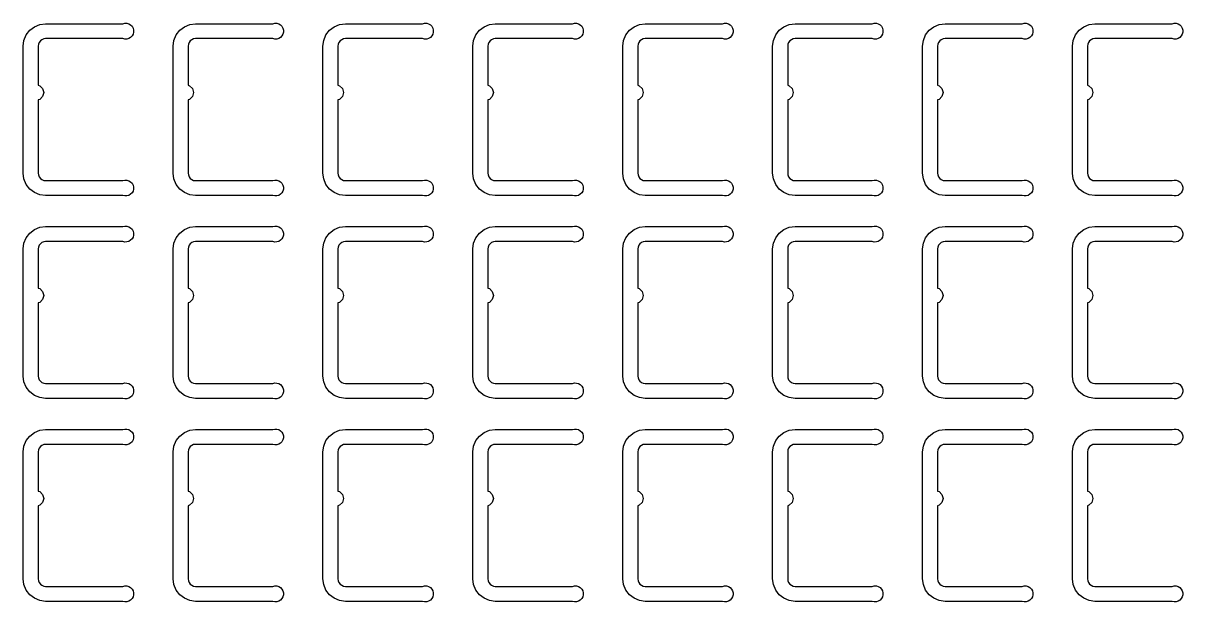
# Model space of a CAD drawing. Extents: x 11 to 212, y 11 to 212.
# Drawn here: x 79.67 to 93.32, y 92.27 to 99.08 of the extents above; entities that cross this region are included whole.
import ezdxf

# ---------------------------------------------------------------- set-up
doc = ezdxf.new("R2010")
doc.units = 0
doc.layers.add('L4', color=7, linetype='continuous')

msp = doc.modelspace()

# ---------------------------------------------------------------- linework, layer by layer
at = {"layer": 'L4'}
for points in [[(80.844, 97.229), (80.867, 97.235), (80.891, 97.234), (80.914, 97.227), (80.935, 97.215), (80.952, 97.198), (80.964, 97.177), (80.97, 97.153), (80.97, 97.129), (80.964, 97.106), (80.952, 97.085), (80.935, 97.068), (80.914, 97.055), (80.891, 97.048), (80.867, 97.048), (80.844, 97.053), (79.935, 97.053), (79.867, 97.062), (79.803, 97.088), (79.748, 97.13), (79.706, 97.185), (79.68, 97.249), (79.671, 97.318), (79.671, 98.812), (79.68, 98.88), (79.706, 98.944), (79.748, 98.999), (79.803, 99.041), (79.867, 99.067), (79.935, 99.076), (80.844, 99.076), (80.867, 99.082), (80.891, 99.081), (80.914, 99.074), (80.935, 99.062), (80.952, 99.045), (80.964, 99.024), (80.97, 99), (80.97, 98.976), (80.964, 98.953), (80.952, 98.932), (80.935, 98.915), (80.914, 98.902), (80.891, 98.895), (80.867, 98.895), (80.844, 98.9), (79.935, 98.9), (79.912, 98.897), (79.891, 98.888), (79.873, 98.874), (79.859, 98.856), (79.85, 98.835), (79.847, 98.812), (79.847, 98.351), (79.865, 98.346), (79.899, 98.312), (79.912, 98.265), (79.899, 98.218), (79.865, 98.183), (79.847, 98.178), (79.847, 97.318), (79.85, 97.295), (79.859, 97.274), (79.873, 97.255), (79.891, 97.241), (79.912, 97.232), (79.935, 97.229)], [(82.608, 97.229), (82.632, 97.235), (82.656, 97.234), (82.679, 97.227), (82.7, 97.215), (82.717, 97.198), (82.728, 97.177), (82.735, 97.153), (82.735, 97.129), (82.728, 97.106), (82.717, 97.085), (82.7, 97.068), (82.679, 97.055), (82.656, 97.048), (82.632, 97.048), (82.608, 97.053), (81.7, 97.053), (81.631, 97.062), (81.568, 97.088), (81.513, 97.13), (81.471, 97.185), (81.444, 97.249), (81.435, 97.318), (81.435, 98.812), (81.444, 98.88), (81.471, 98.944), (81.513, 98.999), (81.568, 99.041), (81.631, 99.067), (81.7, 99.076), (82.608, 99.076), (82.632, 99.082), (82.656, 99.081), (82.679, 99.074), (82.7, 99.062), (82.717, 99.045), (82.728, 99.024), (82.735, 99), (82.735, 98.976), (82.728, 98.953), (82.717, 98.932), (82.7, 98.915), (82.679, 98.902), (82.656, 98.895), (82.632, 98.895), (82.608, 98.9), (81.7, 98.9), (81.677, 98.897), (81.656, 98.888), (81.638, 98.874), (81.624, 98.856), (81.615, 98.835), (81.612, 98.812), (81.612, 98.351), (81.629, 98.346), (81.664, 98.312), (81.676, 98.265), (81.664, 98.218), (81.629, 98.183), (81.612, 98.178), (81.612, 97.318), (81.615, 97.295), (81.624, 97.274), (81.638, 97.255), (81.656, 97.241), (81.677, 97.232), (81.7, 97.229)], [(84.373, 97.229), (84.397, 97.235), (84.421, 97.234), (84.444, 97.227), (84.464, 97.215), (84.481, 97.198), (84.493, 97.177), (84.499, 97.153), (84.499, 97.129), (84.493, 97.106), (84.481, 97.085), (84.464, 97.068), (84.444, 97.055), (84.421, 97.048), (84.397, 97.048), (84.373, 97.053), (83.465, 97.053), (83.396, 97.062), (83.332, 97.088), (83.278, 97.13), (83.235, 97.185), (83.209, 97.249), (83.2, 97.318), (83.2, 98.812), (83.209, 98.88), (83.235, 98.944), (83.278, 98.999), (83.332, 99.041), (83.396, 99.067), (83.465, 99.076), (84.373, 99.076), (84.397, 99.082), (84.421, 99.081), (84.444, 99.074), (84.464, 99.062), (84.481, 99.045), (84.493, 99.024), (84.499, 99), (84.499, 98.976), (84.493, 98.953), (84.481, 98.932), (84.464, 98.915), (84.444, 98.902), (84.421, 98.895), (84.397, 98.895), (84.373, 98.9), (83.465, 98.9), (83.442, 98.897), (83.421, 98.888), (83.402, 98.874), (83.388, 98.856), (83.379, 98.835), (83.376, 98.812), (83.376, 98.351), (83.394, 98.346), (83.429, 98.312), (83.441, 98.265), (83.429, 98.218), (83.394, 98.183), (83.376, 98.178), (83.376, 97.318), (83.379, 97.295), (83.388, 97.274), (83.402, 97.255), (83.421, 97.241), (83.442, 97.232), (83.465, 97.229)], [(86.138, 97.229), (86.161, 97.235), (86.185, 97.234), (86.209, 97.227), (86.229, 97.215), (86.246, 97.198), (86.258, 97.177), (86.264, 97.153), (86.264, 97.129), (86.258, 97.106), (86.246, 97.085), (86.229, 97.068), (86.209, 97.055), (86.185, 97.048), (86.161, 97.048), (86.138, 97.053), (85.229, 97.053), (85.161, 97.062), (85.097, 97.088), (85.042, 97.13), (85, 97.185), (84.974, 97.249), (84.965, 97.318), (84.965, 98.812), (84.974, 98.88), (85, 98.944), (85.042, 98.999), (85.097, 99.041), (85.161, 99.067), (85.229, 99.076), (86.138, 99.076), (86.161, 99.082), (86.185, 99.081), (86.209, 99.074), (86.229, 99.062), (86.246, 99.045), (86.258, 99.024), (86.264, 99), (86.264, 98.976), (86.258, 98.953), (86.246, 98.932), (86.229, 98.915), (86.209, 98.902), (86.185, 98.895), (86.161, 98.895), (86.138, 98.9), (85.229, 98.9), (85.207, 98.897), (85.185, 98.888), (85.167, 98.874), (85.153, 98.856), (85.144, 98.835), (85.141, 98.812), (85.141, 98.351), (85.159, 98.346), (85.193, 98.312), (85.206, 98.265), (85.193, 98.218), (85.159, 98.183), (85.141, 98.178), (85.141, 97.318), (85.144, 97.295), (85.153, 97.274), (85.167, 97.255), (85.185, 97.241), (85.207, 97.232), (85.229, 97.229)], [(87.903, 97.229), (87.926, 97.235), (87.95, 97.234), (87.973, 97.227), (87.994, 97.215), (88.011, 97.198), (88.023, 97.177), (88.029, 97.153), (88.029, 97.129), (88.023, 97.106), (88.011, 97.085), (87.994, 97.068), (87.973, 97.055), (87.95, 97.048), (87.926, 97.048), (87.903, 97.053), (86.994, 97.053), (86.926, 97.062), (86.862, 97.088), (86.807, 97.13), (86.765, 97.185), (86.738, 97.249), (86.729, 97.318), (86.729, 98.812), (86.738, 98.88), (86.765, 98.944), (86.807, 98.999), (86.862, 99.041), (86.926, 99.067), (86.994, 99.076), (87.903, 99.076), (87.926, 99.082), (87.95, 99.081), (87.973, 99.074), (87.994, 99.062), (88.011, 99.045), (88.023, 99.024), (88.029, 99), (88.029, 98.976), (88.023, 98.953), (88.011, 98.932), (87.994, 98.915), (87.973, 98.902), (87.95, 98.895), (87.926, 98.895), (87.903, 98.9), (86.994, 98.9), (86.971, 98.897), (86.95, 98.888), (86.932, 98.874), (86.918, 98.856), (86.909, 98.835), (86.906, 98.812), (86.906, 98.351), (86.924, 98.346), (86.958, 98.312), (86.971, 98.265), (86.958, 98.218), (86.924, 98.183), (86.906, 98.178), (86.906, 97.318), (86.909, 97.295), (86.918, 97.274), (86.932, 97.255), (86.95, 97.241), (86.971, 97.232), (86.994, 97.229)], [(89.667, 97.229), (89.691, 97.235), (89.715, 97.234), (89.738, 97.227), (89.759, 97.215), (89.775, 97.198), (89.787, 97.177), (89.793, 97.153), (89.793, 97.129), (89.787, 97.106), (89.775, 97.085), (89.759, 97.068), (89.738, 97.055), (89.715, 97.048), (89.691, 97.048), (89.667, 97.053), (88.759, 97.053), (88.69, 97.062), (88.626, 97.088), (88.572, 97.13), (88.53, 97.185), (88.503, 97.249), (88.494, 97.318), (88.494, 98.812), (88.503, 98.88), (88.53, 98.944), (88.572, 98.999), (88.626, 99.041), (88.69, 99.067), (88.759, 99.076), (89.667, 99.076), (89.691, 99.082), (89.715, 99.081), (89.738, 99.074), (89.759, 99.062), (89.775, 99.045), (89.787, 99.024), (89.793, 99), (89.793, 98.976), (89.787, 98.953), (89.775, 98.932), (89.759, 98.915), (89.738, 98.902), (89.715, 98.895), (89.691, 98.895), (89.667, 98.9), (88.759, 98.9), (88.736, 98.897), (88.715, 98.888), (88.696, 98.874), (88.682, 98.856), (88.674, 98.835), (88.671, 98.812), (88.671, 98.351), (88.688, 98.346), (88.723, 98.312), (88.735, 98.265), (88.723, 98.218), (88.688, 98.183), (88.671, 98.178), (88.671, 97.318), (88.674, 97.295), (88.682, 97.274), (88.696, 97.255), (88.715, 97.241), (88.736, 97.232), (88.759, 97.229)], [(91.432, 97.229), (91.455, 97.235), (91.48, 97.234), (91.503, 97.227), (91.523, 97.215), (91.54, 97.198), (91.552, 97.177), (91.558, 97.153), (91.558, 97.129), (91.552, 97.106), (91.54, 97.085), (91.523, 97.068), (91.503, 97.055), (91.48, 97.048), (91.455, 97.048), (91.432, 97.053), (90.524, 97.053), (90.455, 97.062), (90.391, 97.088), (90.336, 97.13), (90.294, 97.185), (90.268, 97.249), (90.259, 97.318), (90.259, 98.812), (90.268, 98.88), (90.294, 98.944), (90.336, 98.999), (90.391, 99.041), (90.455, 99.067), (90.524, 99.076), (91.432, 99.076), (91.455, 99.082), (91.48, 99.081), (91.503, 99.074), (91.523, 99.062), (91.54, 99.045), (91.552, 99.024), (91.558, 99), (91.558, 98.976), (91.552, 98.953), (91.54, 98.932), (91.523, 98.915), (91.503, 98.902), (91.48, 98.895), (91.455, 98.895), (91.432, 98.9), (90.524, 98.9), (90.501, 98.897), (90.479, 98.888), (90.461, 98.874), (90.447, 98.856), (90.438, 98.835), (90.435, 98.812), (90.435, 98.351), (90.453, 98.346), (90.487, 98.312), (90.5, 98.265), (90.487, 98.218), (90.453, 98.183), (90.435, 98.178), (90.435, 97.318), (90.438, 97.295), (90.447, 97.274), (90.461, 97.255), (90.479, 97.241), (90.501, 97.232), (90.524, 97.229)], [(93.197, 97.229), (93.22, 97.235), (93.244, 97.234), (93.267, 97.227), (93.288, 97.215), (93.305, 97.198), (93.317, 97.177), (93.323, 97.153), (93.323, 97.129), (93.317, 97.106), (93.305, 97.085), (93.288, 97.068), (93.267, 97.055), (93.244, 97.048), (93.22, 97.048), (93.197, 97.053), (92.288, 97.053), (92.22, 97.062), (92.156, 97.088), (92.101, 97.13), (92.059, 97.185), (92.033, 97.249), (92.024, 97.318), (92.024, 98.812), (92.033, 98.88), (92.059, 98.944), (92.101, 98.999), (92.156, 99.041), (92.22, 99.067), (92.288, 99.076), (93.197, 99.076), (93.22, 99.082), (93.244, 99.081), (93.267, 99.074), (93.288, 99.062), (93.305, 99.045), (93.317, 99.024), (93.323, 99), (93.323, 98.976), (93.317, 98.953), (93.305, 98.932), (93.288, 98.915), (93.267, 98.902), (93.244, 98.895), (93.22, 98.895), (93.197, 98.9), (92.288, 98.9), (92.265, 98.897), (92.244, 98.888), (92.226, 98.874), (92.212, 98.856), (92.203, 98.835), (92.2, 98.812), (92.2, 98.351), (92.218, 98.346), (92.252, 98.312), (92.265, 98.265), (92.252, 98.218), (92.218, 98.183), (92.2, 98.178), (92.2, 97.318), (92.203, 97.295), (92.212, 97.274), (92.226, 97.255), (92.244, 97.241), (92.265, 97.232), (92.288, 97.229)], [(80.844, 94.841), (80.867, 94.847), (80.891, 94.846), (80.914, 94.839), (80.935, 94.827), (80.952, 94.809), (80.964, 94.788), (80.97, 94.765), (80.97, 94.741), (80.964, 94.718), (80.952, 94.697), (80.935, 94.679), (80.914, 94.667), (80.891, 94.66), (80.867, 94.659), (80.844, 94.665), (79.935, 94.665), (79.867, 94.674), (79.803, 94.7), (79.748, 94.742), (79.706, 94.797), (79.68, 94.861), (79.671, 94.929), (79.671, 96.424), (79.68, 96.492), (79.706, 96.556), (79.748, 96.611), (79.803, 96.653), (79.867, 96.679), (79.935, 96.688), (80.844, 96.688), (80.867, 96.694), (80.891, 96.693), (80.914, 96.686), (80.935, 96.674), (80.952, 96.656), (80.964, 96.635), (80.97, 96.612), (80.97, 96.588), (80.964, 96.565), (80.952, 96.544), (80.935, 96.526), (80.914, 96.514), (80.891, 96.507), (80.867, 96.506), (80.844, 96.512), (79.935, 96.512), (79.912, 96.509), (79.891, 96.5), (79.873, 96.486), (79.859, 96.468), (79.85, 96.446), (79.847, 96.424), (79.847, 95.963), (79.865, 95.958), (79.899, 95.924), (79.912, 95.876), (79.899, 95.829), (79.865, 95.795), (79.847, 95.79), (79.847, 94.929), (79.85, 94.907), (79.859, 94.885), (79.873, 94.867), (79.891, 94.853), (79.912, 94.844), (79.935, 94.841)], [(82.608, 94.841), (82.632, 94.847), (82.656, 94.846), (82.679, 94.839), (82.7, 94.827), (82.717, 94.809), (82.728, 94.788), (82.735, 94.765), (82.735, 94.741), (82.728, 94.718), (82.717, 94.697), (82.7, 94.679), (82.679, 94.667), (82.656, 94.66), (82.632, 94.659), (82.608, 94.665), (81.7, 94.665), (81.631, 94.674), (81.568, 94.7), (81.513, 94.742), (81.471, 94.797), (81.444, 94.861), (81.435, 94.929), (81.435, 96.424), (81.444, 96.492), (81.471, 96.556), (81.513, 96.611), (81.568, 96.653), (81.631, 96.679), (81.7, 96.688), (82.608, 96.688), (82.632, 96.694), (82.656, 96.693), (82.679, 96.686), (82.7, 96.674), (82.717, 96.656), (82.728, 96.635), (82.735, 96.612), (82.735, 96.588), (82.728, 96.565), (82.717, 96.544), (82.7, 96.526), (82.679, 96.514), (82.656, 96.507), (82.632, 96.506), (82.608, 96.512), (81.7, 96.512), (81.677, 96.509), (81.656, 96.5), (81.638, 96.486), (81.624, 96.468), (81.615, 96.446), (81.612, 96.424), (81.612, 95.963), (81.629, 95.958), (81.664, 95.924), (81.676, 95.876), (81.664, 95.829), (81.629, 95.795), (81.612, 95.79), (81.612, 94.929), (81.615, 94.907), (81.624, 94.885), (81.638, 94.867), (81.656, 94.853), (81.677, 94.844), (81.7, 94.841)], [(84.373, 94.841), (84.397, 94.847), (84.421, 94.846), (84.444, 94.839), (84.464, 94.827), (84.481, 94.809), (84.493, 94.788), (84.499, 94.765), (84.499, 94.741), (84.493, 94.718), (84.481, 94.697), (84.464, 94.679), (84.444, 94.667), (84.421, 94.66), (84.397, 94.659), (84.373, 94.665), (83.465, 94.665), (83.396, 94.674), (83.332, 94.7), (83.278, 94.742), (83.235, 94.797), (83.209, 94.861), (83.2, 94.929), (83.2, 96.424), (83.209, 96.492), (83.235, 96.556), (83.278, 96.611), (83.332, 96.653), (83.396, 96.679), (83.465, 96.688), (84.373, 96.688), (84.397, 96.694), (84.421, 96.693), (84.444, 96.686), (84.464, 96.674), (84.481, 96.656), (84.493, 96.635), (84.499, 96.612), (84.499, 96.588), (84.493, 96.565), (84.481, 96.544), (84.464, 96.526), (84.444, 96.514), (84.421, 96.507), (84.397, 96.506), (84.373, 96.512), (83.465, 96.512), (83.442, 96.509), (83.421, 96.5), (83.402, 96.486), (83.388, 96.468), (83.379, 96.446), (83.376, 96.424), (83.376, 95.963), (83.394, 95.958), (83.429, 95.924), (83.441, 95.876), (83.429, 95.829), (83.394, 95.795), (83.376, 95.79), (83.376, 94.929), (83.379, 94.907), (83.388, 94.885), (83.402, 94.867), (83.421, 94.853), (83.442, 94.844), (83.465, 94.841)], [(86.138, 94.841), (86.161, 94.847), (86.185, 94.846), (86.209, 94.839), (86.229, 94.827), (86.246, 94.809), (86.258, 94.788), (86.264, 94.765), (86.264, 94.741), (86.258, 94.718), (86.246, 94.697), (86.229, 94.679), (86.209, 94.667), (86.185, 94.66), (86.161, 94.659), (86.138, 94.665), (85.229, 94.665), (85.161, 94.674), (85.097, 94.7), (85.042, 94.742), (85, 94.797), (84.974, 94.861), (84.965, 94.929), (84.965, 96.424), (84.974, 96.492), (85, 96.556), (85.042, 96.611), (85.097, 96.653), (85.161, 96.679), (85.229, 96.688), (86.138, 96.688), (86.161, 96.694), (86.185, 96.693), (86.209, 96.686), (86.229, 96.674), (86.246, 96.656), (86.258, 96.635), (86.264, 96.612), (86.264, 96.588), (86.258, 96.565), (86.246, 96.544), (86.229, 96.526), (86.209, 96.514), (86.185, 96.507), (86.161, 96.506), (86.138, 96.512), (85.229, 96.512), (85.207, 96.509), (85.185, 96.5), (85.167, 96.486), (85.153, 96.468), (85.144, 96.446), (85.141, 96.424), (85.141, 95.963), (85.159, 95.958), (85.193, 95.924), (85.206, 95.876), (85.193, 95.829), (85.159, 95.795), (85.141, 95.79), (85.141, 94.929), (85.144, 94.907), (85.153, 94.885), (85.167, 94.867), (85.185, 94.853), (85.207, 94.844), (85.229, 94.841)], [(87.903, 94.841), (87.926, 94.847), (87.95, 94.846), (87.973, 94.839), (87.994, 94.827), (88.011, 94.809), (88.023, 94.788), (88.029, 94.765), (88.029, 94.741), (88.023, 94.718), (88.011, 94.697), (87.994, 94.679), (87.973, 94.667), (87.95, 94.66), (87.926, 94.659), (87.903, 94.665), (86.994, 94.665), (86.926, 94.674), (86.862, 94.7), (86.807, 94.742), (86.765, 94.797), (86.738, 94.861), (86.729, 94.929), (86.729, 96.424), (86.738, 96.492), (86.765, 96.556), (86.807, 96.611), (86.862, 96.653), (86.926, 96.679), (86.994, 96.688), (87.903, 96.688), (87.926, 96.694), (87.95, 96.693), (87.973, 96.686), (87.994, 96.674), (88.011, 96.656), (88.023, 96.635), (88.029, 96.612), (88.029, 96.588), (88.023, 96.565), (88.011, 96.544), (87.994, 96.526), (87.973, 96.514), (87.95, 96.507), (87.926, 96.506), (87.903, 96.512), (86.994, 96.512), (86.971, 96.509), (86.95, 96.5), (86.932, 96.486), (86.918, 96.468), (86.909, 96.446), (86.906, 96.424), (86.906, 95.963), (86.924, 95.958), (86.958, 95.924), (86.971, 95.876), (86.958, 95.829), (86.924, 95.795), (86.906, 95.79), (86.906, 94.929), (86.909, 94.907), (86.918, 94.885), (86.932, 94.867), (86.95, 94.853), (86.971, 94.844), (86.994, 94.841)], [(89.667, 94.841), (89.691, 94.847), (89.715, 94.846), (89.738, 94.839), (89.759, 94.827), (89.775, 94.809), (89.787, 94.788), (89.793, 94.765), (89.793, 94.741), (89.787, 94.718), (89.775, 94.697), (89.759, 94.679), (89.738, 94.667), (89.715, 94.66), (89.691, 94.659), (89.667, 94.665), (88.759, 94.665), (88.69, 94.674), (88.626, 94.7), (88.572, 94.742), (88.53, 94.797), (88.503, 94.861), (88.494, 94.929), (88.494, 96.424), (88.503, 96.492), (88.53, 96.556), (88.572, 96.611), (88.626, 96.653), (88.69, 96.679), (88.759, 96.688), (89.667, 96.688), (89.691, 96.694), (89.715, 96.693), (89.738, 96.686), (89.759, 96.674), (89.775, 96.656), (89.787, 96.635), (89.793, 96.612), (89.793, 96.588), (89.787, 96.565), (89.775, 96.544), (89.759, 96.526), (89.738, 96.514), (89.715, 96.507), (89.691, 96.506), (89.667, 96.512), (88.759, 96.512), (88.736, 96.509), (88.715, 96.5), (88.696, 96.486), (88.682, 96.468), (88.674, 96.446), (88.671, 96.424), (88.671, 95.963), (88.688, 95.958), (88.723, 95.924), (88.735, 95.876), (88.723, 95.829), (88.688, 95.795), (88.671, 95.79), (88.671, 94.929), (88.674, 94.907), (88.682, 94.885), (88.696, 94.867), (88.715, 94.853), (88.736, 94.844), (88.759, 94.841)], [(91.432, 94.841), (91.455, 94.847), (91.48, 94.846), (91.503, 94.839), (91.523, 94.827), (91.54, 94.809), (91.552, 94.788), (91.558, 94.765), (91.558, 94.741), (91.552, 94.718), (91.54, 94.697), (91.523, 94.679), (91.503, 94.667), (91.48, 94.66), (91.455, 94.659), (91.432, 94.665), (90.524, 94.665), (90.455, 94.674), (90.391, 94.7), (90.336, 94.742), (90.294, 94.797), (90.268, 94.861), (90.259, 94.929), (90.259, 96.424), (90.268, 96.492), (90.294, 96.556), (90.336, 96.611), (90.391, 96.653), (90.455, 96.679), (90.524, 96.688), (91.432, 96.688), (91.455, 96.694), (91.48, 96.693), (91.503, 96.686), (91.523, 96.674), (91.54, 96.656), (91.552, 96.635), (91.558, 96.612), (91.558, 96.588), (91.552, 96.565), (91.54, 96.544), (91.523, 96.526), (91.503, 96.514), (91.48, 96.507), (91.455, 96.506), (91.432, 96.512), (90.524, 96.512), (90.501, 96.509), (90.479, 96.5), (90.461, 96.486), (90.447, 96.468), (90.438, 96.446), (90.435, 96.424), (90.435, 95.963), (90.453, 95.958), (90.487, 95.924), (90.5, 95.876), (90.487, 95.829), (90.453, 95.795), (90.435, 95.79), (90.435, 94.929), (90.438, 94.907), (90.447, 94.885), (90.461, 94.867), (90.479, 94.853), (90.501, 94.844), (90.524, 94.841)], [(93.197, 94.841), (93.22, 94.847), (93.244, 94.846), (93.267, 94.839), (93.288, 94.827), (93.305, 94.809), (93.317, 94.788), (93.323, 94.765), (93.323, 94.741), (93.317, 94.718), (93.305, 94.697), (93.288, 94.679), (93.267, 94.667), (93.244, 94.66), (93.22, 94.659), (93.197, 94.665), (92.288, 94.665), (92.22, 94.674), (92.156, 94.7), (92.101, 94.742), (92.059, 94.797), (92.033, 94.861), (92.024, 94.929), (92.024, 96.424), (92.033, 96.492), (92.059, 96.556), (92.101, 96.611), (92.156, 96.653), (92.22, 96.679), (92.288, 96.688), (93.197, 96.688), (93.22, 96.694), (93.244, 96.693), (93.267, 96.686), (93.288, 96.674), (93.305, 96.656), (93.317, 96.635), (93.323, 96.612), (93.323, 96.588), (93.317, 96.565), (93.305, 96.544), (93.288, 96.526), (93.267, 96.514), (93.244, 96.507), (93.22, 96.506), (93.197, 96.512), (92.288, 96.512), (92.265, 96.509), (92.244, 96.5), (92.226, 96.486), (92.212, 96.468), (92.203, 96.446), (92.2, 96.424), (92.2, 95.963), (92.218, 95.958), (92.252, 95.924), (92.265, 95.876), (92.252, 95.829), (92.218, 95.795), (92.2, 95.79), (92.2, 94.929), (92.203, 94.907), (92.212, 94.885), (92.226, 94.867), (92.244, 94.853), (92.265, 94.844), (92.288, 94.841)], [(80.844, 92.453), (80.867, 92.458), (80.891, 92.458), (80.914, 92.451), (80.935, 92.438), (80.952, 92.421), (80.964, 92.4), (80.97, 92.377), (80.97, 92.353), (80.964, 92.329), (80.952, 92.308), (80.935, 92.291), (80.914, 92.279), (80.891, 92.272), (80.867, 92.271), (80.844, 92.276), (79.935, 92.276), (79.867, 92.285), (79.803, 92.312), (79.748, 92.354), (79.706, 92.409), (79.68, 92.473), (79.671, 92.541), (79.671, 94.035), (79.68, 94.104), (79.706, 94.168), (79.748, 94.222), (79.803, 94.265), (79.867, 94.291), (79.935, 94.3), (80.844, 94.3), (80.867, 94.305), (80.891, 94.305), (80.914, 94.298), (80.935, 94.285), (80.952, 94.268), (80.964, 94.247), (80.97, 94.224), (80.97, 94.2), (80.964, 94.176), (80.952, 94.155), (80.935, 94.138), (80.914, 94.126), (80.891, 94.119), (80.867, 94.118), (80.844, 94.124), (79.935, 94.124), (79.912, 94.121), (79.891, 94.112), (79.873, 94.098), (79.859, 94.079), (79.85, 94.058), (79.847, 94.035), (79.847, 93.574), (79.865, 93.57), (79.899, 93.535), (79.912, 93.488), (79.899, 93.441), (79.865, 93.407), (79.847, 93.402), (79.847, 92.541), (79.85, 92.518), (79.859, 92.497), (79.873, 92.479), (79.891, 92.465), (79.912, 92.456), (79.935, 92.453)], [(82.608, 92.453), (82.632, 92.458), (82.656, 92.458), (82.679, 92.451), (82.7, 92.438), (82.717, 92.421), (82.728, 92.4), (82.735, 92.377), (82.735, 92.353), (82.728, 92.329), (82.717, 92.308), (82.7, 92.291), (82.679, 92.279), (82.656, 92.272), (82.632, 92.271), (82.608, 92.276), (81.7, 92.276), (81.631, 92.285), (81.568, 92.312), (81.513, 92.354), (81.471, 92.409), (81.444, 92.473), (81.435, 92.541), (81.435, 94.035), (81.444, 94.104), (81.471, 94.168), (81.513, 94.222), (81.568, 94.265), (81.631, 94.291), (81.7, 94.3), (82.608, 94.3), (82.632, 94.305), (82.656, 94.305), (82.679, 94.298), (82.7, 94.285), (82.717, 94.268), (82.728, 94.247), (82.735, 94.224), (82.735, 94.2), (82.728, 94.176), (82.717, 94.155), (82.7, 94.138), (82.679, 94.126), (82.656, 94.119), (82.632, 94.118), (82.608, 94.124), (81.7, 94.124), (81.677, 94.121), (81.656, 94.112), (81.638, 94.098), (81.624, 94.079), (81.615, 94.058), (81.612, 94.035), (81.612, 93.574), (81.629, 93.57), (81.664, 93.535), (81.676, 93.488), (81.664, 93.441), (81.629, 93.407), (81.612, 93.402), (81.612, 92.541), (81.615, 92.518), (81.624, 92.497), (81.638, 92.479), (81.656, 92.465), (81.677, 92.456), (81.7, 92.453)], [(84.373, 92.453), (84.397, 92.458), (84.421, 92.458), (84.444, 92.451), (84.464, 92.438), (84.481, 92.421), (84.493, 92.4), (84.499, 92.377), (84.499, 92.353), (84.493, 92.329), (84.481, 92.308), (84.464, 92.291), (84.444, 92.279), (84.421, 92.272), (84.397, 92.271), (84.373, 92.276), (83.465, 92.276), (83.396, 92.285), (83.332, 92.312), (83.278, 92.354), (83.235, 92.409), (83.209, 92.473), (83.2, 92.541), (83.2, 94.035), (83.209, 94.104), (83.235, 94.168), (83.278, 94.222), (83.332, 94.265), (83.396, 94.291), (83.465, 94.3), (84.373, 94.3), (84.397, 94.305), (84.421, 94.305), (84.444, 94.298), (84.464, 94.285), (84.481, 94.268), (84.493, 94.247), (84.499, 94.224), (84.499, 94.2), (84.493, 94.176), (84.481, 94.155), (84.464, 94.138), (84.444, 94.126), (84.421, 94.119), (84.397, 94.118), (84.373, 94.124), (83.465, 94.124), (83.442, 94.121), (83.421, 94.112), (83.402, 94.098), (83.388, 94.079), (83.379, 94.058), (83.376, 94.035), (83.376, 93.574), (83.394, 93.57), (83.429, 93.535), (83.441, 93.488), (83.429, 93.441), (83.394, 93.407), (83.376, 93.402), (83.376, 92.541), (83.379, 92.518), (83.388, 92.497), (83.402, 92.479), (83.421, 92.465), (83.442, 92.456), (83.465, 92.453)], [(86.138, 92.453), (86.161, 92.458), (86.185, 92.458), (86.209, 92.451), (86.229, 92.438), (86.246, 92.421), (86.258, 92.4), (86.264, 92.377), (86.264, 92.353), (86.258, 92.329), (86.246, 92.308), (86.229, 92.291), (86.209, 92.279), (86.185, 92.272), (86.161, 92.271), (86.138, 92.276), (85.229, 92.276), (85.161, 92.285), (85.097, 92.312), (85.042, 92.354), (85, 92.409), (84.974, 92.473), (84.965, 92.541), (84.965, 94.035), (84.974, 94.104), (85, 94.168), (85.042, 94.222), (85.097, 94.265), (85.161, 94.291), (85.229, 94.3), (86.138, 94.3), (86.161, 94.305), (86.185, 94.305), (86.209, 94.298), (86.229, 94.285), (86.246, 94.268), (86.258, 94.247), (86.264, 94.224), (86.264, 94.2), (86.258, 94.176), (86.246, 94.155), (86.229, 94.138), (86.209, 94.126), (86.185, 94.119), (86.161, 94.118), (86.138, 94.124), (85.229, 94.124), (85.207, 94.121), (85.185, 94.112), (85.167, 94.098), (85.153, 94.079), (85.144, 94.058), (85.141, 94.035), (85.141, 93.574), (85.159, 93.57), (85.193, 93.535), (85.206, 93.488), (85.193, 93.441), (85.159, 93.407), (85.141, 93.402), (85.141, 92.541), (85.144, 92.518), (85.153, 92.497), (85.167, 92.479), (85.185, 92.465), (85.207, 92.456), (85.229, 92.453)], [(87.903, 92.453), (87.926, 92.458), (87.95, 92.458), (87.973, 92.451), (87.994, 92.438), (88.011, 92.421), (88.023, 92.4), (88.029, 92.377), (88.029, 92.353), (88.023, 92.329), (88.011, 92.308), (87.994, 92.291), (87.973, 92.279), (87.95, 92.272), (87.926, 92.271), (87.903, 92.276), (86.994, 92.276), (86.926, 92.285), (86.862, 92.312), (86.807, 92.354), (86.765, 92.409), (86.738, 92.473), (86.729, 92.541), (86.729, 94.035), (86.738, 94.104), (86.765, 94.168), (86.807, 94.222), (86.862, 94.265), (86.926, 94.291), (86.994, 94.3), (87.903, 94.3), (87.926, 94.305), (87.95, 94.305), (87.973, 94.298), (87.994, 94.285), (88.011, 94.268), (88.023, 94.247), (88.029, 94.224), (88.029, 94.2), (88.023, 94.176), (88.011, 94.155), (87.994, 94.138), (87.973, 94.126), (87.95, 94.119), (87.926, 94.118), (87.903, 94.124), (86.994, 94.124), (86.971, 94.121), (86.95, 94.112), (86.932, 94.098), (86.918, 94.079), (86.909, 94.058), (86.906, 94.035), (86.906, 93.574), (86.924, 93.57), (86.958, 93.535), (86.971, 93.488), (86.958, 93.441), (86.924, 93.407), (86.906, 93.402), (86.906, 92.541), (86.909, 92.518), (86.918, 92.497), (86.932, 92.479), (86.95, 92.465), (86.971, 92.456), (86.994, 92.453)], [(89.667, 92.453), (89.691, 92.458), (89.715, 92.458), (89.738, 92.451), (89.759, 92.438), (89.775, 92.421), (89.787, 92.4), (89.793, 92.377), (89.793, 92.353), (89.787, 92.329), (89.775, 92.308), (89.759, 92.291), (89.738, 92.279), (89.715, 92.272), (89.691, 92.271), (89.667, 92.276), (88.759, 92.276), (88.69, 92.285), (88.626, 92.312), (88.572, 92.354), (88.53, 92.409), (88.503, 92.473), (88.494, 92.541), (88.494, 94.035), (88.503, 94.104), (88.53, 94.168), (88.572, 94.222), (88.626, 94.265), (88.69, 94.291), (88.759, 94.3), (89.667, 94.3), (89.691, 94.305), (89.715, 94.305), (89.738, 94.298), (89.759, 94.285), (89.775, 94.268), (89.787, 94.247), (89.793, 94.224), (89.793, 94.2), (89.787, 94.176), (89.775, 94.155), (89.759, 94.138), (89.738, 94.126), (89.715, 94.119), (89.691, 94.118), (89.667, 94.124), (88.759, 94.124), (88.736, 94.121), (88.715, 94.112), (88.696, 94.098), (88.682, 94.079), (88.674, 94.058), (88.671, 94.035), (88.671, 93.574), (88.688, 93.57), (88.723, 93.535), (88.735, 93.488), (88.723, 93.441), (88.688, 93.407), (88.671, 93.402), (88.671, 92.541), (88.674, 92.518), (88.682, 92.497), (88.696, 92.479), (88.715, 92.465), (88.736, 92.456), (88.759, 92.453)], [(91.432, 92.453), (91.455, 92.458), (91.48, 92.458), (91.503, 92.451), (91.523, 92.438), (91.54, 92.421), (91.552, 92.4), (91.558, 92.377), (91.558, 92.353), (91.552, 92.329), (91.54, 92.308), (91.523, 92.291), (91.503, 92.279), (91.48, 92.272), (91.455, 92.271), (91.432, 92.276), (90.524, 92.276), (90.455, 92.285), (90.391, 92.312), (90.336, 92.354), (90.294, 92.409), (90.268, 92.473), (90.259, 92.541), (90.259, 94.035), (90.268, 94.104), (90.294, 94.168), (90.336, 94.222), (90.391, 94.265), (90.455, 94.291), (90.524, 94.3), (91.432, 94.3), (91.455, 94.305), (91.48, 94.305), (91.503, 94.298), (91.523, 94.285), (91.54, 94.268), (91.552, 94.247), (91.558, 94.224), (91.558, 94.2), (91.552, 94.176), (91.54, 94.155), (91.523, 94.138), (91.503, 94.126), (91.48, 94.119), (91.455, 94.118), (91.432, 94.124), (90.524, 94.124), (90.501, 94.121), (90.479, 94.112), (90.461, 94.098), (90.447, 94.079), (90.438, 94.058), (90.435, 94.035), (90.435, 93.574), (90.453, 93.57), (90.487, 93.535), (90.5, 93.488), (90.487, 93.441), (90.453, 93.407), (90.435, 93.402), (90.435, 92.541), (90.438, 92.518), (90.447, 92.497), (90.461, 92.479), (90.479, 92.465), (90.501, 92.456), (90.524, 92.453)], [(93.197, 92.453), (93.22, 92.458), (93.244, 92.458), (93.267, 92.451), (93.288, 92.438), (93.305, 92.421), (93.317, 92.4), (93.323, 92.377), (93.323, 92.353), (93.317, 92.329), (93.305, 92.308), (93.288, 92.291), (93.267, 92.279), (93.244, 92.272), (93.22, 92.271), (93.197, 92.276), (92.288, 92.276), (92.22, 92.285), (92.156, 92.312), (92.101, 92.354), (92.059, 92.409), (92.033, 92.473), (92.024, 92.541), (92.024, 94.035), (92.033, 94.104), (92.059, 94.168), (92.101, 94.222), (92.156, 94.265), (92.22, 94.291), (92.288, 94.3), (93.197, 94.3), (93.22, 94.305), (93.244, 94.305), (93.267, 94.298), (93.288, 94.285), (93.305, 94.268), (93.317, 94.247), (93.323, 94.224), (93.323, 94.2), (93.317, 94.176), (93.305, 94.155), (93.288, 94.138), (93.267, 94.126), (93.244, 94.119), (93.22, 94.118), (93.197, 94.124), (92.288, 94.124), (92.265, 94.121), (92.244, 94.112), (92.226, 94.098), (92.212, 94.079), (92.203, 94.058), (92.2, 94.035), (92.2, 93.574), (92.218, 93.57), (92.252, 93.535), (92.265, 93.488), (92.252, 93.441), (92.218, 93.407), (92.2, 93.402), (92.2, 92.541), (92.203, 92.518), (92.212, 92.497), (92.226, 92.479), (92.244, 92.465), (92.265, 92.456), (92.288, 92.453)]]:
    msp.add_lwpolyline(points, close=True, dxfattribs=at)

doc.saveas('drawing.dxf')
